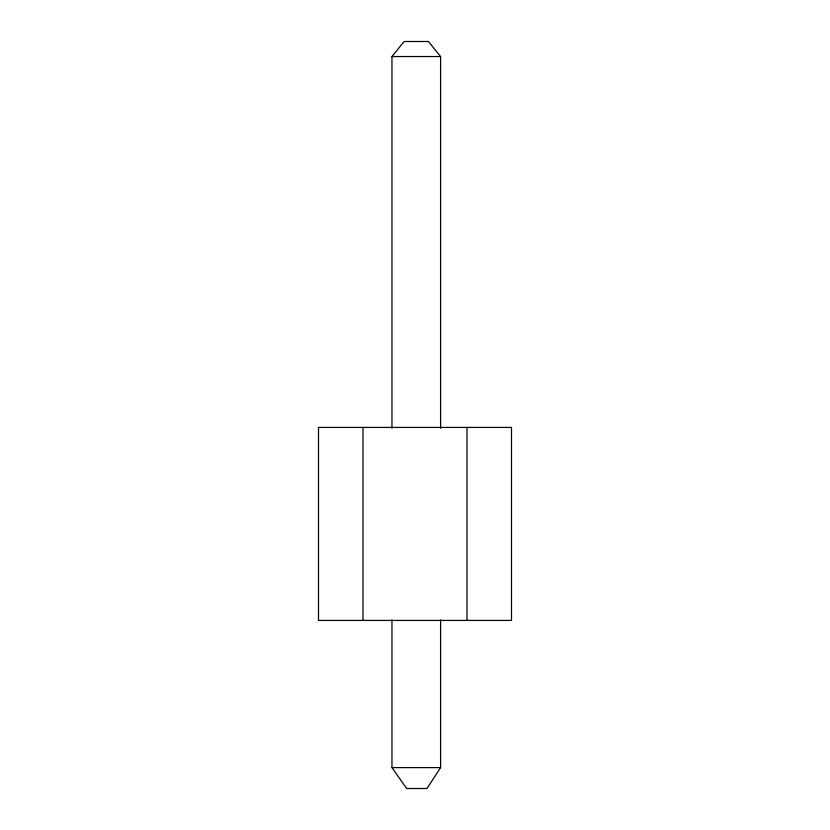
<?xml version="1.0" encoding="UTF-8"?>
<svg xmlns="http://www.w3.org/2000/svg" width="830" height="830" viewBox="0 0 830 830"><rect width="100%" height="100%" fill="white"/><g stroke="black" fill="none" stroke-linecap="round" stroke-linejoin="round"><path stroke-width="1.25" d="M440.585 619.948L440.585 767.605L426.973 788.5L406.669 788.5L391.957 767.605L391.957 619.948M391.957 428.27L391.957 56.544L404.117 41.5L428.436 41.5L440.585 56.544L440.585 428.27M391.957 56.544L440.585 56.544M391.957 767.605L440.585 767.605M467 427.429L467 620.425M363.001 427.429L363.001 620.425M511.498 427.429L318.502 427.429L318.502 620.425L511.498 620.425L511.498 427.429"/></g></svg>
